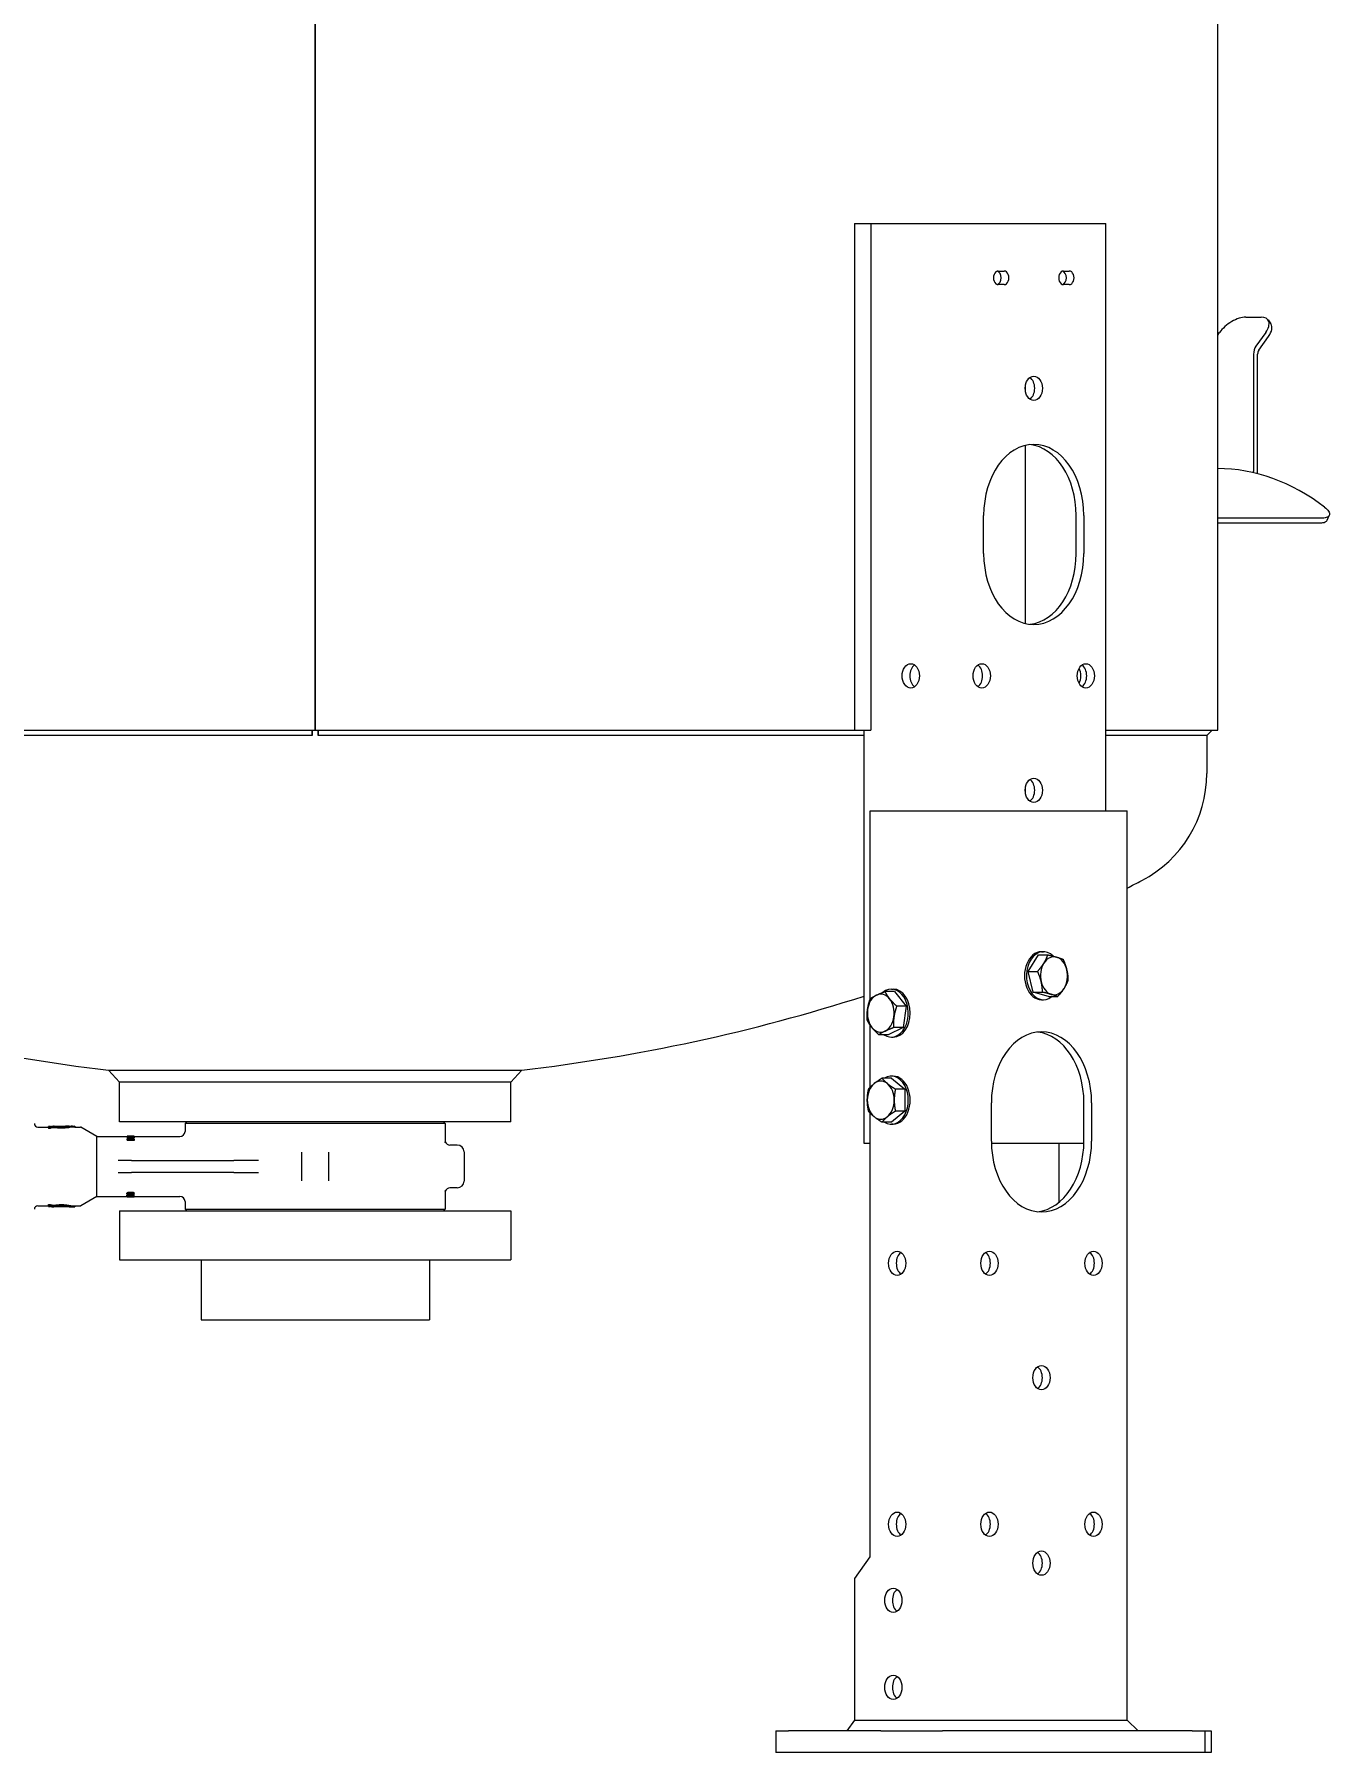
# Model space of a CAD drawing. Header units: inches. Extents: x 19 to 503, y 7 to 322.
# Drawn here: x 380.09 to 409.87, y 44.99 to 84.49 of the extents above; entities that cross this region are included whole.
import ezdxf

# ---------------------------------------------------------------- set-up
doc = ezdxf.new("R2010")
doc.units = ezdxf.units.IN
doc.header["$LTSCALE"] = 15
doc.header["$MEASUREMENT"] = 0
doc.layers.add('Dimension (ANSI)', color=7, linetype='Continuous', lineweight=25)
doc.layers.add('Visible (ANSI)', color=7, linetype='Continuous', lineweight=50)
doc.styles.add('MEMCOR Medium', font='arial.ttf')
doc.dimstyles.new('Default (ANSI)', dxfattribs={"dimscale": 15, "dimtxt": 0.15, "dimasz": 0.098425, "dimexe": 0.125, "dimexo": 0.0625, "dimgap": 0.031496, "dimtad": 0, "dimtih": 1, "dimtoh": 1, "dimdec": 4, "dimrnd": 1e-08, "dimzin": 3, "dimdsep": 46, "dimlunit": 5, "dimtxsty": 'MEMCOR Medium', "dimcen": 0.09, "dimdle": 0.393701, "dimclrd": 256, "dimclre": 256, "dimclrt": 256, "dimadec": 0, "dimazin": 1, "dimtfac": 0.8, "dimtofl": 0, "dimtmove": 0, "dimatfit": 3, "dimfxl": 1, "dimfrac": 1, "dimtolj": 1, "dimtzin": 4, "dimlwd": -1, "dimlwe": -1, "dimarcsym": 0})

# ---------------------------------------------------------------- blocks, each defined once
blk = doc.blocks.new('*D25')
at = {"layer": 'Defpoints', "color": 0, "transparency": 16777216}
for p in [(385.971, 149.759), (323.549, 58.491), (366.383, 58.491)]:
    blk.add_point(p, dxfattribs=at)
at = {"layer": 'Dimension (ANSI)', "transparency": 16777216}
for p, q in [((385.034, 149.759), (321.674, 149.759)), ((323.549, 148.283), (323.549, 114.595)), ((323.549, 59.968), (323.549, 95.474)), ((365.446, 58.491), (321.674, 58.491))]:
    blk.add_line(p, q, dxfattribs=at)
for points in [[(323.303, 148.283), (323.795, 148.283), (323.549, 149.759)], [(323.303, 59.968), (323.795, 59.968), (323.549, 58.491)]]:
    blk.add_solid(points, dxfattribs=at)
at = {"layer": 'Dimension (ANSI)', "transparency": 16777216, "char_height": 2.25, "attachment_point": 5, "style": 'MEMCOR Medium'}
for s, insert in [('\\A1; \\fArial|b0|i0;91{\\H0.8x;\\S1#4;} in', (323.549, 107.33)), ('\\A1;[2318.2 mm]{\\P\\fArial|b0|i0;SHIPPING\\P\\fArial|b0|i0;HEIGHT\\P\\fArial|b0|i0;REF.}', (323.549, 97.769))]:
    blk.add_mtext(s, dxfattribs=dict(at, insert=insert))

msp = doc.modelspace()

# ---------------------------------------------------------------- linework, layer by layer
at = {"layer": 'Visible (ANSI)', "linetype": 'Continuous', "lineweight": 18}
for p, q in [((386.54424, 133.49437), (386.54424, 68.49437)), ((386.54425, 68.49437), (386.54425, 133.49437)), ((386.54786, 68.49437), (386.54786, 133.49437)), ((386.54786, 133.49437), (386.54786, 68.49437)), ((407.29652, 68.49437), (407.29652, 120.74437)), ((398.94532, 80.14137), (399.32166, 80.14137)), ((398.94532, 80.14137), (398.94532, 68.49437)), ((399.32166, 80.14137), (400.63586, 80.14137)), ((399.32166, 80.14137), (399.32166, 68.49437)), ((400.63586, 80.14137), (401.61167, 80.14137)), ((401.61167, 80.14137), (404.52495, 80.14137)), ((404.52495, 80.14137), (404.72705, 80.14137)), ((404.72705, 66.63737), (404.72705, 80.14137)), ((402.2516, 79.04637), (402.38595, 79.04637)), ((403.75067, 79.04637), (403.88502, 79.04637)), ((402.38595, 78.73637), (402.2516, 78.73637)), ((403.88502, 78.73637), (403.75067, 78.73637)), ((407.94334, 77.988), (408.2969, 77.988)), ((408.45515, 77.92312), (408.52015, 77.8312)), ((407.29652, 77.57324), (407.33979, 77.63444)), ((408.40045, 77.63444), (408.17721, 77.31873)), ((408.24221, 77.22681), (408.46545, 77.54252)), ((408.12336, 77.13488), (408.12336, 74.4384)), ((408.21528, 74.4384), (408.21528, 77.13488)), ((402.88018, 76.26413), (402.88018, 76.43861)), ((402.88018, 70.94323), (402.88018, 75.03951)), ((401.91573, 72.55137), (401.91573, 73.43137)), ((404.04412, 72.55137), (404.04412, 73.43137)), ((404.22089, 73.43137), (404.22089, 72.55137)), ((409.70443, 73.36859), (407.29652, 73.36859)), ((407.29652, 73.25869), (409.65533, 73.25869)), ((409.81259, 73.32099), (409.8617, 73.4309)), ((386.54425, 69.61937), (386.54786, 69.61937)), ((386.54425, 69.49437), (386.54786, 69.49437)), ((386.4792, 68.36937), (373.92424, 68.36937)), ((374.14678, 68.49437), (386.54424, 68.49437)), ((386.4792, 68.36937), (386.47879, 68.49437)), ((386.4792, 68.49437), (386.4792, 68.36937)), ((386.54425, 68.49437), (386.54424, 68.49437)), ((386.54786, 68.49437), (398.94532, 68.49437)), ((386.54786, 68.49437), (386.54786, 68.49437)), ((386.61331, 68.49437), (386.61291, 68.36937)), ((386.61291, 68.36937), (386.61291, 68.49437)), ((399.16787, 68.36937), (386.61291, 68.36937)), ((398.94532, 68.49437), (399.32166, 68.49437)), ((399.16787, 58.99137), (399.16787, 68.49437)), ((404.72705, 68.49437), (407.29652, 68.49437)), ((407.04605, 68.36937), (404.72705, 68.36937)), ((407.04605, 68.36937), (407.17105, 68.49437)), ((407.04605, 68.36937), (407.04605, 67.49437)), ((402.88018, 67.02313), (402.88018, 67.19761)), ((399.30762, 66.63737), (400.50031, 66.63737)), ((399.30762, 62.31517), (399.30762, 66.63737)), ((400.50031, 66.63737), (401.47611, 66.63737)), ((401.47611, 66.63737), (405.01406, 66.63737)), ((405.01406, 66.63737), (405.21616, 66.63737)), ((405.21616, 45.73737), (405.21616, 66.63737)), ((402.93956, 62.94789), (403.17615, 63.32638)), ((403.17615, 63.32638), (403.39159, 63.32638)), ((403.24509, 63.39855), (403.28963, 63.39855)), ((403.05304, 62.46888), (402.93956, 62.94789)), ((402.93956, 62.94789), (403.15499, 62.94789)), ((399.8633, 62.48279), (399.64786, 62.48279)), ((399.79341, 62.53855), (399.83795, 62.53855)), ((399.8633, 62.48279), (400.13174, 62.14949)), ((403.40311, 62.36836), (403.05304, 62.46888)), ((403.05304, 62.46888), (403.26847, 62.46888)), ((400.13174, 62.14949), (399.9163, 62.14949)), ((400.13174, 62.14949), (400.06185, 61.65407)), ((403.24509, 62.29619), (403.28963, 62.29619)), ((403.40311, 62.36836), (403.61855, 62.36836)), ((399.30762, 60.28451), (399.30762, 61.71004)), ((400.06185, 61.65407), (399.72353, 61.49195)), ((400.06185, 61.65407), (399.84641, 61.65407)), ((399.72353, 61.49195), (399.50809, 61.49195)), ((399.79341, 61.43619), (399.83795, 61.43619)), ((381.79762, 60.67816), (386.54605, 60.67816)), ((382.04605, 60.40018), (381.79762, 60.67816)), ((386.54605, 60.67816), (391.29448, 60.67816)), ((391.04605, 60.40018), (391.29448, 60.67816)), ((399.79338, 60.49255), (399.57795, 60.49255)), ((399.79338, 60.49255), (400.10276, 60.24)), ((399.83795, 60.53855), (399.79341, 60.53855)), ((382.04605, 59.48637), (382.04605, 60.40018)), ((391.04605, 60.40018), (382.04605, 60.40018)), ((391.04605, 59.48637), (391.04605, 60.40018)), ((400.10276, 60.24), (399.88732, 60.24)), ((400.10276, 60.24), (400.10279, 59.73482)), ((399.30762, 49.48737), (399.30762, 59.6902)), ((400.10279, 59.73482), (399.79344, 59.48219)), ((400.10279, 59.73482), (399.88735, 59.73482)), ((402.0925, 59.04737), (402.0925, 59.92737)), ((404.22089, 59.04737), (404.22089, 59.92737)), ((404.39767, 59.92737), (404.39767, 59.04737)), ((380.1681, 59.36826), (380.41574, 59.36826)), ((380.46338, 59.38244), (380.41574, 59.38244)), ((380.41574, 59.35717), (380.41574, 59.38244)), ((380.41574, 59.35717), (380.46338, 59.35717)), ((380.41574, 59.35717), (380.41574, 59.33637)), ((380.46338, 59.33637), (380.41574, 59.33637)), ((380.46338, 59.38244), (380.46338, 59.37659)), ((380.46338, 59.36739), (380.46338, 59.35717)), ((380.46338, 59.35717), (380.46338, 59.33637)), ((380.48503, 59.38834), (380.53227, 59.38834)), ((380.48503, 59.38834), (380.48503, 59.37736)), ((380.56508, 59.3516), (380.56508, 59.37204)), ((380.89133, 59.38834), (380.93857, 59.38834)), ((380.91851, 59.38363), (380.91851, 59.36344)), ((380.93857, 59.38834), (380.93857, 59.38748)), ((380.96849, 59.38774), (380.96849, 59.38834)), ((380.96849, 59.38834), (381.01613, 59.38834)), ((381.01613, 59.38834), (381.01613, 59.38559)), ((381.01613, 59.38559), (381.01613, 59.36545)), ((381.01613, 59.36826), (381.14708, 59.36826)), ((381.5274, 59.15172), (381.15692, 59.36562)), ((391.04605, 59.48637), (382.04605, 59.48637)), ((383.5933, 59.48637), (383.55393, 59.447)), ((389.53818, 59.447), (383.55393, 59.447)), ((383.55393, 59.447), (383.55393, 59.26983)), ((389.49881, 59.48637), (389.53818, 59.447)), ((389.53818, 59.447), (389.53818, 59.03093)), ((399.79344, 59.48219), (399.57801, 59.48219)), ((399.83795, 59.43619), (399.79341, 59.43619)), ((381.5274, 57.77377), (381.5274, 59.15172)), ((381.5274, 59.15172), (382.22216, 59.15172)), ((382.22164, 59.16081), (382.22164, 59.15172)), ((382.38358, 59.15875), (382.22216, 59.15875)), ((382.22216, 59.15611), (382.22216, 59.15875)), ((382.22216, 59.15611), (382.34996, 59.15611)), ((382.22216, 59.15611), (382.22216, 59.14417)), ((382.22837, 59.14417), (382.22216, 59.14417)), ((382.22216, 59.1352), (382.22216, 59.1434)), ((382.22216, 59.1352), (382.38358, 59.1352)), ((382.22216, 59.1352), (382.22216, 59.12288)), ((382.25228, 59.12288), (382.22216, 59.12288)), ((382.22216, 59.07112), (382.22216, 59.09071)), ((382.22216, 59.07112), (382.38358, 59.07112)), ((382.22216, 59.07112), (382.22216, 59.05748)), ((382.38358, 59.05748), (382.22216, 59.05748)), ((382.24073, 59.09123), (382.24073, 59.0829)), ((382.365, 59.0829), (382.24073, 59.0829)), ((382.24413, 59.16296), (382.25892, 59.16296)), ((382.24413, 59.16296), (382.24413, 59.15875)), ((382.38358, 59.14075), (382.2444, 59.14075)), ((382.25892, 59.16296), (382.25892, 59.15875)), ((382.25892, 59.16116), (382.36709, 59.16116)), ((382.38358, 59.12288), (382.35255, 59.12288)), ((382.35427, 59.11133), (382.35427, 59.09855)), ((382.365, 59.0829), (382.365, 59.09123)), ((382.36709, 59.16296), (382.38358, 59.16296)), ((382.36709, 59.16296), (382.36709, 59.15875)), ((382.38358, 59.16296), (382.38358, 59.15875)), ((382.38358, 59.15875), (382.38358, 59.1555)), ((382.38358, 59.1555), (382.38358, 59.14355)), ((382.38358, 59.15172), (383.43582, 59.15172)), ((382.38358, 59.14075), (382.38358, 59.1352)), ((382.38358, 59.1352), (382.38358, 59.12288)), ((382.38358, 59.09091), (382.38358, 59.07112)), ((382.38358, 59.07112), (382.38358, 59.05748)), ((389.81357, 58.95487), (389.64298, 58.95487)), ((399.30762, 58.99137), (399.16787, 58.99137)), ((404.22021, 58.99137), (402.09318, 58.99137)), ((403.6446, 58.99137), (403.6446, 57.63575)), ((382.3213, 58.60054), (382.01473, 58.60054)), ((382.3213, 58.60054), (383.46986, 58.60054)), ((383.46986, 58.60054), (384.6725, 58.60054)), ((384.88896, 58.60054), (384.6725, 58.60054)), ((385.24362, 58.60054), (384.88896, 58.60054)), ((386.23109, 58.79475), (386.23109, 58.13074)), ((386.86101, 58.13074), (386.86101, 58.79475)), ((389.97105, 58.79739), (389.97105, 58.1281)), ((382.01473, 58.32495), (382.3213, 58.32495)), ((383.46986, 58.32495), (382.3213, 58.32495)), ((384.6725, 58.32495), (383.46986, 58.32495)), ((384.6725, 58.32495), (384.88896, 58.32495)), ((384.88896, 58.32495), (385.24362, 58.32495)), ((381.5274, 57.77377), (381.15692, 57.55987)), ((381.5274, 57.77377), (382.22164, 57.77377)), ((382.21889, 57.83272), (382.21889, 57.84589)), ((382.21889, 57.78702), (382.21889, 57.79928)), ((382.22164, 57.77826), (382.23414, 57.77826)), ((382.22164, 57.76637), (382.22164, 57.77826)), ((382.36709, 57.76637), (382.22164, 57.76637)), ((382.22164, 57.76469), (382.22164, 57.76637)), ((382.24413, 57.76254), (382.25892, 57.76254)), ((382.25892, 57.76434), (382.25892, 57.76254)), ((382.25892, 57.76434), (382.36709, 57.76434)), ((382.36709, 57.7702), (382.36709, 57.77757)), ((382.38358, 57.7702), (382.36709, 57.7702)), ((382.36709, 57.76637), (382.36709, 57.7702)), ((382.36709, 57.76254), (382.36709, 57.76434)), ((382.36709, 57.76254), (382.38358, 57.76254)), ((382.38358, 57.7702), (382.38358, 57.78202)), ((382.38358, 57.77377), (383.43582, 57.77377)), ((382.38358, 57.7702), (382.38358, 57.76254)), ((382.38698, 57.83272), (382.38698, 57.84589)), ((382.38698, 57.78702), (382.38698, 57.79928)), ((389.53818, 57.89456), (389.53818, 57.4785)), ((389.81357, 57.97062), (389.64298, 57.97062)), ((380.1681, 57.55724), (380.41574, 57.55724)), ((380.41574, 57.58912), (380.46338, 57.58912)), ((380.41574, 57.56833), (380.41574, 57.58912)), ((380.46338, 57.56833), (380.41574, 57.56833)), ((380.41574, 57.54306), (380.41574, 57.56833)), ((380.41574, 57.54306), (380.46338, 57.54306)), ((380.46338, 57.56833), (380.46338, 57.58912)), ((380.46338, 57.56833), (380.46338, 57.55811)), ((380.46338, 57.5489), (380.46338, 57.54306)), ((380.48503, 57.53716), (380.48503, 57.54813)), ((380.48503, 57.53716), (380.53227, 57.53716)), ((380.56508, 57.55345), (380.56508, 57.5739)), ((380.89133, 57.53716), (380.93857, 57.53716)), ((380.91851, 57.56205), (380.91851, 57.54187)), ((380.93857, 57.53716), (380.93857, 57.53802)), ((380.96849, 57.53716), (380.96849, 57.53775)), ((380.96849, 57.53716), (381.01613, 57.53716)), ((381.01613, 57.5399), (381.01613, 57.56004)), ((381.01613, 57.55724), (381.14708, 57.55724)), ((381.01613, 57.5399), (381.01613, 57.53716)), ((382.04605, 57.43913), (391.04605, 57.43913)), ((382.04605, 57.43913), (382.04605, 56.31413)), ((383.55393, 57.65566), (383.55393, 57.4785)), ((383.55393, 57.4785), (389.53818, 57.4785)), ((383.5933, 57.43913), (383.55393, 57.4785)), ((389.49881, 57.43913), (389.53818, 57.4785)), ((391.04605, 57.43913), (391.04605, 56.31413)), ((382.04605, 56.31413), (391.04605, 56.31413)), ((383.92105, 56.31413), (383.92105, 54.93913)), ((389.17105, 56.31413), (389.17105, 54.93913)), ((383.92105, 54.93913), (389.17105, 54.93913)), ((398.95407, 48.98737), (399.30762, 49.48737)), ((398.95407, 45.73737), (398.95407, 48.98737)), ((397.13857, 45.48737), (397.43146, 45.48737)), ((397.13857, 45.48737), (397.13857, 44.98737)), ((399.55278, 45.48737), (397.43146, 45.48737)), ((398.77729, 45.48737), (398.95407, 45.73737)), ((398.95407, 45.73737), (400.50031, 45.73737)), ((399.55278, 45.48737), (400.967, 45.48737)), ((400.50031, 45.73737), (401.47611, 45.73737)), ((406.7087, 45.48737), (400.967, 45.48737)), ((401.47611, 45.73737), (405.01406, 45.73737)), ((405.01406, 45.73737), (405.21616, 45.73737)), ((405.21616, 45.73737), (405.46616, 45.48737)), ((406.7087, 45.48737), (407.0016, 45.48737)), ((407.0016, 45.48737), (407.14543, 45.48737)), ((407.0016, 45.48737), (407.0016, 44.98737)), ((407.14543, 45.48737), (407.14543, 44.98737)), ((397.43146, 44.98737), (397.13857, 44.98737)), ((399.55278, 44.98737), (397.43146, 44.98737)), ((400.967, 44.98737), (399.55278, 44.98737)), ((406.7087, 44.98737), (400.967, 44.98737)), ((407.0016, 44.98737), (406.7087, 44.98737)), ((407.14543, 44.98737), (407.0016, 44.98737))]:
    msp.add_line(p, q, dxfattribs=at)
for centre, radius, start, end in [((404.27605, 67.49437), 2.77, 297.387139, 0), ((386.54605, 101.71781), 41.31344, 296.866524, 297.387139), ((386.54605, 101.71781), 41.31344, 252.210941, 263.400028), ((386.54605, 101.71781), 41.31344, 276.599972, 287.789059), ((380.1681, 59.447), 0.07874, 180, 270), ((381.14708, 59.34857), 0.01969, 60, 90), ((383.43582, 59.26983), 0.11811, 270, 0), ((389.64298, 59.06511), 0.11024, 198.062103, 270), ((389.81357, 58.79739), 0.15748, 0, 90), ((389.81357, 58.1281), 0.15748, 270, 0), ((383.43582, 57.65566), 0.11811, 0, 90), ((389.64298, 57.86039), 0.11024, 90, 161.937897), ((380.1681, 57.4785), 0.07874, 90, 180), ((381.14708, 57.57692), 0.01969, 270, 300)]:
    msp.add_arc(centre, radius, start, end, dxfattribs=at)
for centre, major_axis, ratio, start_param, end_param in [((402.2516, 78.89137), (0, -0.155), 0.70710678, 3.14159265, 6.28318531), ((402.20918, 78.89137), (0, -0.155), 0.70710678, 0.19477764, 2.94681501), ((402.38595, 78.89137), (0, 0.155), 0.70710678, 3.14159265, 6.28318531), ((403.75067, 78.89137), (0, -0.155), 0.70710678, 3.14159265, 6.28318531), ((403.70824, 78.89137), (0, -0.155), 0.70710678, 0.19477764, 2.94681501), ((403.88502, 78.89137), (0, 0.155), 0.70710678, 3.14159265, 6.28318531), ((407.69334, 77.63444), (0.40825, 0.28868), 0.5, 0.61547971, 2.18627604), ((408.0469, 77.63444), (0.40825, 0.28868), 0.5, 5.32786869, 6.89866502), ((408.1119, 77.54252), (0.40825, 0.28868), 0.5, 5.32786869, 6.28318531), ((408.30721, 77.13488), (0, 0.26), 0.70710678, 0.78539816, 1.57079633), ((408.30721, 77.13488), (0, -0.13), 0.70710678, 3.92699082, 4.71238898), ((402.89153, 76.35137), (0, 0.28), 0.70710678, 3.60436277, 5.82041519), ((403.06831, 73.43137), (0, 1.63), 0.70710678, 4.71238898, 7.85398163), ((402.89153, 73.43137), (0, 1.63), 0.70710678, 4.71238898, 6.20642283), ((407.27418, 67.1382), (0, 7.37), 0.70710678, 5.78754415, 6.2788997), ((408.03144, 74.4384), (0, 0.13), 0.70710678, 4.4937963, 4.71238898), ((408.03144, 74.4384), (0, -0.26), 0.70710678, 1.37546829, 1.57079633), ((403.06831, 72.55137), (0, -1.63), 0.70710678, 4.71238898, 7.85398163), ((402.89153, 72.55137), (0, -1.63), 0.70710678, 0.07676248, 1.57079633), ((400.41666, 69.74137), (0, -0.28), 0.70710678, 3.60436277, 5.82041519), ((401.69511, 69.74137), (0, 0.28), 0.70710678, 3.60436277, 5.82041519), ((404.08796, 69.74137), (0, 0.28), 0.70710678, 3.60436277, 5.82041519), ((403.95219, 69.74137), (0, -0.28), 0.70710678, 0.90964484, 2.23194781), ((402.89153, 67.11037), (0, 0.28), 0.70710678, 3.60436277, 5.82041519), ((403.24509, 62.84737), (0, -0.55118), 0.70710678, 3.14159265, 6.28318531), ((403.28963, 62.84737), (0, -0.55118), 0.70710678, 2.52633986, 6.80067145), ((403.5327, 62.84737), (0, 0.4375), 0.70710678, 6.08286561, 7.13006316), ((403.5327, 62.84737), (0, 0.4375), 0.70710678, 5.03566805, 6.08286561), ((403.5327, 62.84737), (0, -0.4375), 0.70710678, 3.9884705, 5.03566805), ((403.5327, 62.84737), (0, 0.4375), 0.70710678, 3.9884705, 5.03566805), ((399.55034, 61.98737), (0, 0.4375), 0.70710678, 5.56267925, 6.6098768), ((399.79341, 61.98737), (0, -0.55118), 0.70710678, 5.82948756, 9.9512472), ((399.83795, 61.98737), (0, -0.55118), 0.70710678, 0, 3.14159265), ((403.5327, 62.84737), (0, -0.4375), 0.70710678, 5.03566805, 6.08286561), ((403.5327, 62.84737), (0, -0.4375), 0.70710678, 6.08286561, 7.13006316), ((399.55034, 61.98737), (0, -0.4375), 0.70710678, 4.5154817, 5.56267925), ((399.55034, 61.98737), (0, 0.4375), 0.70710678, 0.3266915, 1.37388905), ((399.55034, 61.98737), (0, 0.4375), 0.70710678, 4.5154817, 5.56267925), ((399.55034, 61.98737), (0, -0.4375), 0.70710678, 5.56267925, 6.6098768), ((399.55034, 61.98737), (0, -0.4375), 0.70710678, 0.3266915, 1.37388905), ((403.24509, 59.92737), (0, 1.63), 0.70710678, 4.71238898, 7.85398163), ((403.06831, 59.92737), (0, 1.63), 0.70710678, 4.71238898, 6.20642283), ((399.55034, 59.98737), (0, 0.4375), 0.70710678, 5.75966978, 6.80686733), ((399.79341, 59.98737), (0, 0.55118), 0.70710678, 2.73014684, 6.69463112), ((399.83795, 59.98737), (0, 0.55118), 0.70710678, 3.14159265, 6.28318531), ((399.55034, 59.98737), (0, -0.4375), 0.70710678, 3.66527468, 4.71247223), ((399.55034, 59.98737), (0, 0.4375), 0.70710678, 4.71247223, 5.75966978), ((399.55034, 59.98737), (0, -0.4375), 0.70710678, 4.71247223, 5.75966978), ((399.55034, 59.98737), (0, 0.4375), 0.70710678, 3.66527468, 4.71247223), ((381.11565, 58.46275), (4.10717, 0), 0.22535973, 1.714428, 1.7302851), ((381.33234, 58.46275), (4.10717, 0), 0.22535973, 1.75870998, 1.78397911), ((381.33234, 58.46275), (-4.01807, 0), 0.22535973, 4.90452087, 4.93037431), ((381.11565, 58.46275), (4.10717, 0), 0.22535973, 1.62733996, 1.70180793), ((381.33234, 58.46275), (4.10717, 0), 0.22535973, 1.68712335, 1.74315077), ((381.33234, 58.46275), (4.10717, 0), 0.22535973, 1.6478611, 1.67172513), ((381.33234, 58.46275), (-4.01807, 0), 0.22535973, 4.79116609, 4.81556366), ((381.11565, 58.46275), (4.10717, 0), 0.22535973, 1.60663299, 1.61482287), ((399.55034, 59.98737), (0, -0.4375), 0.70710678, 5.75966978, 6.80686733), ((382.55002, 58.46275), (1.3776, 0), 0.5087001, 1.71653689, 1.81109698), ((382.5898, 58.46275), (1.36564, 0), 0.51315789, 1.72238786, 1.82650113), ((382.5898, 58.46275), (-1.34262, 0), 0.51315789, 4.86659984, 4.89111636), ((403.24509, 59.04737), (0, -1.63), 0.70710678, 4.71238898, 7.85398163), ((403.06831, 59.04737), (0, -1.63), 0.70710678, 0.07676248, 1.57079633), ((381.33234, 58.46275), (-4.01807, 0), 0.22535973, 1.352811, 1.37866444), ((381.33234, 58.46275), (-4.10717, 0), 0.22535973, 1.35761354, 1.38288267), ((381.11565, 58.46275), (-4.10717, 0), 0.22535973, 1.41130756, 1.42716465), ((381.11565, 58.46275), (-4.10717, 0), 0.22535973, 1.43978472, 1.51425269), ((381.33234, 58.46275), (-4.10717, 0), 0.22535973, 1.39844189, 1.4544693), ((381.33234, 58.46275), (-4.01807, 0), 0.22535973, 1.46762165, 1.49201922), ((381.33234, 58.46275), (-4.10717, 0), 0.22535973, 1.46986752, 1.49373155), ((381.11565, 58.46275), (-4.10717, 0), 0.22535973, 1.52676978, 1.53495966), ((400.10433, 56.23737), (0, -0.28), 0.70710678, 3.60436277, 5.82041519), ((401.87209, 56.23737), (0, 0.28), 0.70710678, 3.60436277, 5.82041519), ((404.26453, 56.23737), (0, 0.28), 0.70710678, 3.60436277, 5.82041519), ((403.06831, 53.60637), (0, 0.28), 0.70710678, 3.60436277, 5.82041519), ((400.10433, 50.23737), (0, -0.28), 0.70710678, 3.60436277, 5.82041519), ((401.87209, 50.23737), (0, 0.28), 0.70710678, 3.60436277, 5.82041519), ((404.26453, 50.23737), (0, 0.28), 0.70710678, 3.60436277, 5.82041519), ((403.06831, 49.34337), (0, 0.28), 0.70710678, 3.60436277, 5.82041519), ((400.01473, 48.48737), (0, -0.28), 0.70710678, 3.60436277, 5.82041519), ((400.01473, 46.48737), (0, -0.28), 0.70710678, 3.60436277, 5.82041519)]:
    msp.add_ellipse(centre, major_axis=major_axis, ratio=ratio, start_param=start_param, end_param=end_param, dxfattribs=at)
for centre, major_axis in [((403.06831, 76.35137), (0, -0.28)), ((400.23988, 69.74137), (0, 0.28)), ((401.87189, 69.74137), (0, -0.28)), ((404.26474, 69.74137), (0, -0.28)), ((403.06831, 67.11037), (0, -0.28)), ((399.92755, 56.23737), (0, 0.28)), ((402.04887, 56.23737), (0, -0.28)), ((404.4413, 56.23737), (0, -0.28)), ((403.24509, 53.60637), (0, -0.28)), ((399.92755, 50.23737), (0, 0.28)), ((402.04887, 50.23737), (0, -0.28)), ((404.4413, 50.23737), (0, -0.28)), ((403.24509, 49.34337), (0, -0.28)), ((399.83795, 48.48737), (0, -0.28)), ((399.83795, 46.48737), (0, -0.28))]:
    msp.add_ellipse(centre, major_axis=major_axis, ratio=0.70710678, dxfattribs=at)
for points, knots in [([(409.75269, 73.62132), (409.79178, 73.59143), (409.82433, 73.55877), (409.86386, 73.49732), (409.87087, 73.46857), (409.86182, 73.42262), (409.8452, 73.40235), (409.78869, 73.37532), (409.74883, 73.36859), (409.70443, 73.36859)], [5.7511729, 5.7511729, 5.7511729, 5.7511729, 6.23002731, 6.23002731, 6.70888172, 6.70888172, 7.18728854, 7.18728854, 7.66569537, 7.66569537, 7.66569537, 7.66569537]), ([(409.65533, 73.25869), (409.69973, 73.25869), (409.73959, 73.26542), (409.78991, 73.28949), (409.80488, 73.30416), (409.81253, 73.32101)], [7.666112893, 7.666112893, 7.666112893, 7.666112893, 8.144520248, 8.144520248, 8.518161389, 8.518161389, 8.518161389, 8.518161389]), ([(380.48503, 59.38834), (380.48503, 59.38834), (380.49077, 59.38688), (380.50908, 59.38272), (380.51772, 59.38082), (380.52776, 59.37881)], [0.871720721, 0.871720721, 0.871720721, 0.871720721, 1.089636881, 1.089636881, 1.216054831, 1.216054831, 1.216054831, 1.216054831]), ([(380.5791, 59.38041), (380.5656, 59.38236), (380.55402, 59.38433), (380.5368, 59.38743), (380.53227, 59.38834), (380.53227, 59.38834)], [1.743509289, 1.743509289, 1.743509289, 1.743509289, 1.894638427, 1.894638427, 2.066873638, 2.066873638, 2.066873638, 2.066873638]), ([(380.56508, 59.37204), (380.58251, 59.36923), (380.60294, 59.36644), (380.65278, 59.36164), (380.6832, 59.36013), (380.7404, 59.36013), (380.77083, 59.36164), (380.82666, 59.36702), (380.85208, 59.37081), (380.8907, 59.3776), (380.90703, 59.38105), (380.91851, 59.38363)], [1.35436976, 1.35436976, 1.35436976, 1.35436976, 1.52549724, 1.52549724, 1.74344144, 1.74344144, 1.96138564, 1.96138564, 2.17932984, 2.17932984, 2.38069968, 2.38069968, 2.38069968, 2.38069968]), ([(380.91851, 59.36344), (380.90703, 59.36081), (380.8907, 59.35728), (380.85209, 59.35034), (380.82667, 59.34646), (380.77084, 59.34095), (380.74041, 59.3394), (380.68319, 59.3394), (380.65277, 59.34095), (380.60293, 59.34587), (380.5825, 59.34872), (380.56508, 59.3516)], [1.10638799, 1.10638799, 1.10638799, 1.10638799, 1.3078165, 1.3078165, 1.52580638, 1.52580638, 1.74379626, 1.74379626, 1.96178614, 1.96178614, 2.13294327, 2.13294327, 2.13294327, 2.13294327]), ([(380.85564, 59.38208), (380.85039, 59.38126), (380.84471, 59.38042), (380.82284, 59.37739), (380.80269, 59.37503), (380.75848, 59.37169), (380.73441, 59.37076), (380.6892, 59.37076), (380.66513, 59.37169), (380.63788, 59.37375), (380.63285, 59.37417), (380.62795, 59.37462)], [0.968908686, 0.968908686, 0.968908686, 0.968908686, 1.033428301, 1.033428301, 1.20567203, 1.20567203, 1.377915758, 1.377915758, 1.550159487, 1.550159487, 1.590171053, 1.590171053, 1.590171053, 1.590171053]), ([(382.22164, 59.16081), (382.22373, 59.16083), (382.22585, 59.16085), (382.22966, 59.16094), (382.23139, 59.16099), (382.23483, 59.16115), (382.23646, 59.16125), (382.23862, 59.16144), (382.2401, 59.1616), (382.24321, 59.1622), (382.24391, 59.16256), (382.24412, 59.16287), (382.24413, 59.16292), (382.24413, 59.16296)], [-0.243637697, -0.243637697, -0.243637697, -0.243637697, -0.18804168, -0.18804168, -0.139814303, -0.139814303, -0.085271959, -0.085271959, -0.052972768, -0.052972768, -0.008226546, -0.008226546, 0, 0, 0, 0]), ([(382.23498, 59.11618), (382.23096, 59.11381), (382.22816, 59.11104), (382.22486, 59.1062), (382.22246, 59.10224), (382.22217, 59.09203), (382.22216, 59.09137), (382.22216, 59.09071)], [-0.424072976, -0.424072976, -0.424072976, -0.424072976, -0.17749503, -0.17749503, -0.011337247, -0.011337247, 0, 0, 0, 0]), ([(382.303, 59.12793), (382.29451, 59.12793), (382.28597, 59.12765), (382.27237, 59.1265), (382.26491, 59.12568), (382.24896, 59.12227), (382.24233, 59.12006), (382.23628, 59.11691), (382.23562, 59.11655), (382.23498, 59.11618)], [-0.264093232, -0.264093232, -0.264093232, -0.264093232, -0.15390777, -0.15390777, -0.081487415, -0.081487415, -0.009253089, -0.009253089, 0, 0, 0, 0]), ([(382.24073, 59.09123), (382.24073, 59.09771), (382.24216, 59.101), (382.24453, 59.10549), (382.24697, 59.10812), (382.25041, 59.11052)], [-0.0858935742, -0.0858935742, -0.0858935742, -0.0858935742, -0.054745413, -0.054745413, 0, 0, 0, 0]), ([(382.25041, 59.09773), (382.2476, 59.09572), (382.24545, 59.09356), (382.2429, 59.08965), (382.24161, 59.0872), (382.24104, 59.08291)], [0, 0, 0, 0, 0.0448067037, 0.0448067037, 0.0753049451, 0.0753049451, 0.0753049451, 0.0753049451]), ([(382.25041, 59.11052), (382.25317, 59.11238), (382.25661, 59.11399), (382.26504, 59.11668), (382.26981, 59.11768), (382.28372, 59.11966), (382.29332, 59.12009), (382.30274, 59.12009)], [-0.156774036, -0.156774036, -0.156774036, -0.156774036, -0.114215048, -0.114215048, -0.071759591, -0.071759591, 0, 0, 0, 0]), ([(382.30274, 59.10748), (382.29324, 59.10748), (382.28356, 59.10703), (382.26934, 59.10495), (382.26438, 59.10385), (382.25618, 59.10106), (382.253, 59.0995), (382.25041, 59.09773)], [0, 0, 0, 0, 0.072372782, 0.072372782, 0.116979411, 0.116979411, 0.15687009, 0.15687009, 0.15687009, 0.15687009]), ([(382.30274, 59.12009), (382.30981, 59.12009), (382.3171, 59.11987), (382.32881, 59.11883), (382.33508, 59.11807), (382.34655, 59.11513), (382.35084, 59.11341), (382.35427, 59.11133)], [-0.189135303, -0.189135303, -0.189135303, -0.189135303, -0.107207927, -0.107207927, -0.049391227, -0.049391227, 0, 0, 0, 0]), ([(382.35427, 59.09855), (382.35127, 59.10041), (382.3476, 59.10199), (382.33671, 59.10516), (382.3301, 59.10603), (382.3181, 59.10723), (382.31029, 59.10748), (382.30274, 59.10748)], [0, 0, 0, 0, 0.043260185, 0.043260185, 0.105826832, 0.105826832, 0.202634421, 0.202634421, 0.202634421, 0.202634421]), ([(382.37063, 59.11607), (382.36697, 59.11822), (382.36251, 59.12005), (382.35069, 59.12356), (382.34398, 59.12477), (382.32903, 59.12703), (382.31829, 59.12775), (382.30578, 59.12792), (382.30439, 59.12793), (382.303, 59.12793)], [-0.168854897, -0.168854897, -0.168854897, -0.168854897, -0.136187178, -0.136187178, -0.095421884, -0.095421884, -0.010582904, -0.010582904, 0, 0, 0, 0]), ([(382.35427, 59.11133), (382.36006, 59.10796), (382.36194, 59.10461), (382.36444, 59.09935), (382.365, 59.09526), (382.365, 59.09123)], [-0.100491297, -0.100491297, -0.100491297, -0.100491297, -0.069388792, -0.069388792, 0, 0, 0, 0]), ([(382.3647, 59.0829), (382.36458, 59.08386), (382.3644, 59.08482), (382.36325, 59.08967), (382.36176, 59.09183), (382.35953, 59.09481), (382.35727, 59.09677), (382.35427, 59.09855)], [0.027720104, 0.027720104, 0.027720104, 0.027720104, 0.044505736, 0.044505736, 0.114852539, 0.114852539, 0.291185784, 0.291185784, 0.291185784, 0.291185784]), ([(382.38358, 59.09091), (382.38358, 59.09669), (382.38289, 59.10121), (382.38047, 59.10713), (382.37845, 59.11089), (382.37157, 59.11548), (382.3711, 59.11578), (382.37063, 59.11607)], [-0.266149275, -0.266149275, -0.266149275, -0.266149275, -0.109285448, -0.109285448, -0.007204652, -0.007204652, 0, 0, 0, 0]), ([(389.52943, 59.01647), (389.52946, 59.01653), (389.5295, 59.01659), (389.53384, 59.02381), (389.5366, 59.02832), (389.53801, 59.03065), (389.53818, 59.03093), (389.53818, 59.03093)], [-0.003653915, -0.003653915, -0.003653915, -0.003653915, 0, 0, 0.435275465, 0.435275465, 0.574608798, 0.574608798, 0.574608798, 0.574608798]), ([(382.21889, 57.84589), (382.21889, 57.84944), (382.22002, 57.85313), (382.22525, 57.85933), (382.22847, 57.86179), (382.23579, 57.86549), (382.24085, 57.86763), (382.25712, 57.87143), (382.26595, 57.87259), (382.28387, 57.87405), (382.29351, 57.87433), (382.30287, 57.87433)], [0, 0, 0, 0, 0.060739198, 0.060739198, 0.107105828, 0.107105828, 0.140579606, 0.140579606, 0.172845783, 0.172845783, 0.207243166, 0.207243166, 0.207243166, 0.207243166]), ([(382.30287, 57.86055), (382.28508, 57.86055), (382.26687, 57.85954), (382.24674, 57.85543), (382.24068, 57.85388), (382.23063, 57.84956), (382.227, 57.84727), (382.22113, 57.84158), (382.21955, 57.83827), (382.21894, 57.83425), (382.21889, 57.83348), (382.21889, 57.83272)], [-0.32937722, -0.32937722, -0.32937722, -0.32937722, -0.17104907, -0.17104907, -0.115548814, -0.115548814, -0.069101164, -0.069101164, -0.013221831, -0.013221831, 0, 0, 0, 0]), ([(382.21889, 57.83272), (382.21889, 57.83064), (382.21928, 57.8286), (382.22112, 57.8249), (382.22245, 57.82324), (382.22691, 57.81963), (382.23036, 57.8179), (382.23917, 57.81496), (382.24515, 57.81359), (382.26584, 57.81092), (382.2804, 57.81029), (382.2977, 57.81009), (382.30035, 57.81008), (382.303, 57.81008)], [-0.401198967, -0.401198967, -0.401198967, -0.401198967, -0.339239024, -0.339239024, -0.283716192, -0.283716192, -0.209019785, -0.209019785, -0.131845749, -0.131845749, -0.020176299, -0.020176299, 0, 0, 0, 0]), ([(382.21889, 57.79928), (382.21889, 57.80115), (382.21988, 57.80313), (382.22449, 57.80659), (382.22744, 57.80802), (382.23441, 57.81028), (382.23907, 57.81151), (382.24738, 57.81281), (382.24838, 57.81295), (382.2494, 57.81309)], [0, 0, 0, 0, 0.052865127, 0.052865127, 0.095304938, 0.095304938, 0.128967502, 0.128967502, 0.133503456, 0.133503456, 0.133503456, 0.133503456]), ([(382.30287, 57.80335), (382.2843, 57.80335), (382.26524, 57.80268), (382.24184, 57.79958), (382.23687, 57.79841), (382.22979, 57.79648), (382.22645, 57.79516), (382.22107, 57.79198), (382.21958, 57.79017), (382.21895, 57.78795), (382.21889, 57.78748), (382.21889, 57.78702)], [-0.188969819, -0.188969819, -0.188969819, -0.188969819, -0.133911297, -0.133911297, -0.104526704, -0.104526704, -0.062503335, -0.062503335, -0.013191232, -0.013191232, 0, 0, 0, 0]), ([(382.21889, 57.78702), (382.21889, 57.7859), (382.21925, 57.7848), (382.22093, 57.78283), (382.22215, 57.78196), (382.22631, 57.78002), (382.2296, 57.7791), (382.23854, 57.77744), (382.24458, 57.77675), (382.26464, 57.77535), (382.27966, 57.77502), (382.29742, 57.77491), (382.30021, 57.77491), (382.303, 57.77491)], [-0.352389821, -0.352389821, -0.352389821, -0.352389821, -0.306030752, -0.306030752, -0.263970579, -0.263970579, -0.204698491, -0.204698491, -0.135386695, -0.135386695, -0.021232323, -0.021232323, 0, 0, 0, 0]), ([(382.22164, 57.76469), (382.22373, 57.76467), (382.22585, 57.76464), (382.22966, 57.76456), (382.23139, 57.7645), (382.23483, 57.76435), (382.23646, 57.76425), (382.23862, 57.76405), (382.2401, 57.7639), (382.24321, 57.7633), (382.24391, 57.76294), (382.24412, 57.76263), (382.24413, 57.76258), (382.24413, 57.76254)], [-0.243637697, -0.243637697, -0.243637697, -0.243637697, -0.18804168, -0.18804168, -0.139814303, -0.139814303, -0.085271959, -0.085271959, -0.052972768, -0.052972768, -0.008226546, -0.008226546, 0, 0, 0, 0]), ([(382.23681, 57.83272), (382.23681, 57.8345), (382.23733, 57.83634), (382.23947, 57.83889), (382.24085, 57.84025), (382.24653, 57.84302), (382.2499, 57.84404), (382.25355, 57.84482)], [-0.130088001, -0.130088001, -0.130088001, -0.130088001, -0.06286947, -0.06286947, -0.030503797, -0.030503797, 0, 0, 0, 0]), ([(382.25381, 57.82156), (382.25011, 57.82221), (382.24664, 57.82309), (382.24104, 57.82547), (382.23962, 57.82666), (382.23734, 57.82914), (382.23681, 57.83093), (382.23681, 57.83272)], [-0.0649643533, -0.0649643533, -0.0649643533, -0.0649643533, -0.0479606216, -0.0479606216, -0.0311867312, -0.0311867312, 0, 0, 0, 0]), ([(382.23681, 57.78702), (382.23681, 57.78805), (382.23735, 57.78912), (382.23954, 57.79058), (382.24089, 57.79133), (382.2465, 57.79293), (382.24992, 57.79353), (382.25355, 57.79398)], [-0.125547527, -0.125547527, -0.125547527, -0.125547527, -0.059954436, -0.059954436, -0.029957518, -0.029957518, 0, 0, 0, 0]), ([(382.25381, 57.78087), (382.25178, 57.78106), (382.2498, 57.78129), (382.24628, 57.78182), (382.24471, 57.78212), (382.24081, 57.78308), (382.23947, 57.78371), (382.23731, 57.78508), (382.23681, 57.78604), (382.23681, 57.78702)], [-0.0640399717, -0.0640399717, -0.0640399717, -0.0640399717, -0.0539442507, -0.0539442507, -0.0447893953, -0.0447893953, -0.0282701158, -0.0282701158, 0, 0, 0, 0]), ([(382.24012, 57.83939), (382.24095, 57.83874), (382.24209, 57.83804), (382.24653, 57.83608), (382.25004, 57.83517), (382.25381, 57.83449)], [0.0379668319, 0.0379668319, 0.0379668319, 0.0379668319, 0.0480075259, 0.0480075259, 0.0658858007, 0.0658858007, 0.0658858007, 0.0658858007]), ([(382.25355, 57.84482), (382.257, 57.84555), (382.2607, 57.84609), (382.26822, 57.84692), (382.27342, 57.84734), (382.28481, 57.84777), (382.28822, 57.84785), (382.29343, 57.84794), (382.29527, 57.84796), (382.29805, 57.84799), (382.299, 57.84799), (382.30044, 57.848), (382.30093, 57.848), (382.3019, 57.848), (382.30238, 57.848), (382.30287, 57.848)], [-0.174413692, -0.174413692, -0.174413692, -0.174413692, -0.115670729, -0.115670729, -0.054377333, -0.054377333, -0.028614968, -0.028614968, -0.01465395, -0.01465395, -0.007398215, -0.007398215, -0.003686578, -0.003686578, 0, 0, 0, 0]), ([(382.25355, 57.79398), (382.26125, 57.79494), (382.26978, 57.79529), (382.28335, 57.79575), (382.29351, 57.79586), (382.30287, 57.79586)], [-0.103779114, -0.103779114, -0.103779114, -0.103779114, -0.071310075, -0.071310075, 0, 0, 0, 0]), ([(382.25381, 57.83449), (382.25949, 57.83347), (382.26605, 57.83293), (382.27643, 57.8324), (382.28656, 57.83199), (382.303, 57.83199)], [0, 0, 0, 0, 0.0471598641, 0.0471598641, 0.079988536, 0.079988536, 0.079988536, 0.079988536]), ([(382.303, 57.81911), (382.28799, 57.81911), (382.27806, 57.81944), (382.26625, 57.82001), (382.25957, 57.82055), (382.25381, 57.82156)], [-0.0909123665, -0.0909123665, -0.0909123665, -0.0909123665, -0.0478393759, -0.0478393759, 0, 0, 0, 0]), ([(382.25381, 57.79301), (382.25994, 57.79242), (382.26709, 57.79213), (382.27733, 57.79189), (382.28692, 57.79168), (382.303, 57.79168)], [0, 0, 0, 0, 0.0503829338, 0.0503829338, 0.0786654707, 0.0786654707, 0.0786654707, 0.0786654707]), ([(382.303, 57.77956), (382.28687, 57.77956), (382.27723, 57.77976), (382.26699, 57.78001), (382.25989, 57.78029), (382.25381, 57.78087)], [-0.0787529308, -0.0787529308, -0.0787529308, -0.0787529308, -0.0500105562, -0.0500105562, 0, 0, 0, 0]), ([(382.30287, 57.87433), (382.31683, 57.87433), (382.3321, 57.87373), (382.35732, 57.87003), (382.3642, 57.86782), (382.37311, 57.86431), (382.37699, 57.86212), (382.38247, 57.85749), (382.38422, 57.85524), (382.3865, 57.85059), (382.38698, 57.8482), (382.38698, 57.84589)], [0, 0, 0, 0, 0.1064092, 0.1064092, 0.199261451, 0.199261451, 0.30297713, 0.30297713, 0.390704034, 0.390704034, 0.480877809, 0.480877809, 0.480877809, 0.480877809]), ([(382.38698, 57.83272), (382.38698, 57.83475), (382.3866, 57.83682), (382.38487, 57.84077), (382.38362, 57.84264), (382.37927, 57.84704), (382.37573, 57.84938), (382.36672, 57.8534), (382.36067, 57.85536), (382.34515, 57.85825), (382.33765, 57.8591), (382.32598, 57.85996), (382.32161, 57.86018), (382.31493, 57.8604), (382.31258, 57.86045), (382.30901, 57.86051), (382.30778, 57.86053), (382.30533, 57.86054), (382.3041, 57.86055), (382.30287, 57.86055)], [-0.366320233, -0.366320233, -0.366320233, -0.366320233, -0.313617086, -0.313617086, -0.265544382, -0.265544382, -0.19586383, -0.19586383, -0.126420664, -0.126420664, -0.069755425, -0.069755425, -0.036591851, -0.036591851, -0.018698882, -0.018698882, -0.009386338, -0.009386338, 0, 0, 0, 0]), ([(382.30287, 57.848), (382.3187, 57.848), (382.32821, 57.84752), (382.33957, 57.84679), (382.3463, 57.8461), (382.35205, 57.84489)], [-0.0876462716, -0.0876462716, -0.0876462716, -0.0876462716, -0.0479816509, -0.0479816509, 0, 0, 0, 0]), ([(382.38698, 57.78702), (382.38698, 57.78815), (382.38661, 57.78932), (382.38493, 57.79156), (382.38371, 57.79263), (382.37951, 57.79517), (382.37612, 57.79652), (382.36714, 57.79899), (382.36104, 57.80015), (382.34046, 57.80254), (382.32558, 57.80316), (382.30819, 57.80334), (382.30553, 57.80335), (382.30287, 57.80335)], [-0.36342485, -0.36342485, -0.36342485, -0.36342485, -0.314566353, -0.314566353, -0.269830239, -0.269830239, -0.205060654, -0.205060654, -0.13258773, -0.13258773, -0.020262921, -0.020262921, 0, 0, 0, 0]), ([(382.30287, 57.79586), (382.31835, 57.79586), (382.32745, 57.79559), (382.33869, 57.79519), (382.34593, 57.79478), (382.35205, 57.79402)], [-0.0865547966, -0.0865547966, -0.0865547966, -0.0865547966, -0.0504601915, -0.0504601915, 0, 0, 0, 0]), ([(382.303, 57.83199), (382.31197, 57.83199), (382.32236, 57.83208), (382.33496, 57.83259), (382.34317, 57.83297), (382.35166, 57.83443)], [0, 0, 0, 0, 0.0683983214, 0.0683983214, 0.0959615501, 0.0959615501, 0.0959615501, 0.0959615501]), ([(382.303, 57.81008), (382.32726, 57.81008), (382.34395, 57.81124), (382.36379, 57.81429), (382.36865, 57.81566), (382.37595, 57.81815), (382.37934, 57.81991), (382.38487, 57.82455), (382.38634, 57.82744), (382.38692, 57.83121), (382.38698, 57.83196), (382.38698, 57.83272)], [-0.187600973, -0.187600973, -0.187600973, -0.187600973, -0.140846763, -0.140846763, -0.110286961, -0.110286961, -0.066739037, -0.066739037, -0.013235496, -0.013235496, 0, 0, 0, 0]), ([(382.35166, 57.8215), (382.34317, 57.82007), (382.33497, 57.8197), (382.32239, 57.8192), (382.31198, 57.81911), (382.303, 57.81911)], [-0.0957885026, -0.0957885026, -0.0957885026, -0.0957885026, -0.068480317, -0.068480317, 0, 0, 0, 0]), ([(382.303, 57.79168), (382.31198, 57.79168), (382.32238, 57.79173), (382.33497, 57.792), (382.34316, 57.79219), (382.35166, 57.79298)], [0, 0, 0, 0, 0.0684313138, 0.0684313138, 0.0958308045, 0.0958308045, 0.0958308045, 0.0958308045]), ([(382.303, 57.77491), (382.32472, 57.77491), (382.34305, 57.77536), (382.36464, 57.77713), (382.3694, 57.77786), (382.3764, 57.77917), (382.37963, 57.78008), (382.38486, 57.78252), (382.3863, 57.78403), (382.38692, 57.78611), (382.38698, 57.78656), (382.38698, 57.78702)], [-0.186250774, -0.186250774, -0.186250774, -0.186250774, -0.132345258, -0.132345258, -0.10238768, -0.10238768, -0.061688522, -0.061688522, -0.013226135, -0.013226135, 0, 0, 0, 0]), ([(382.35166, 57.78083), (382.34316, 57.78006), (382.33497, 57.77987), (382.32239, 57.77961), (382.31198, 57.77956), (382.303, 57.77956)], [-0.0957677397, -0.0957677397, -0.0957677397, -0.0957677397, -0.0684617329, -0.0684617329, 0, 0, 0, 0]), ([(382.35166, 57.83443), (382.35537, 57.83506), (382.3588, 57.83591), (382.36361, 57.83791), (382.36491, 57.83872), (382.36575, 57.83937)], [0, 0, 0, 0, 0.0305878434, 0.0305878434, 0.0516279302, 0.0516279302, 0.0516279302, 0.0516279302]), ([(382.36906, 57.83272), (382.36906, 57.83083), (382.36848, 57.82892), (382.36617, 57.82661), (382.36474, 57.82536), (382.35876, 57.82294), (382.35535, 57.82211), (382.35166, 57.8215)], [-0.153015949, -0.153015949, -0.153015949, -0.153015949, -0.063811293, -0.063811293, -0.030391304, -0.030391304, 0, 0, 0, 0]), ([(382.36906, 57.78702), (382.36906, 57.78645), (382.36889, 57.78589), (382.36813, 57.78486), (382.36758, 57.78439), (382.36617, 57.78361), (382.36476, 57.78294), (382.35884, 57.78162), (382.35536, 57.78116), (382.35166, 57.78083)], [-0.147079807, -0.147079807, -0.147079807, -0.147079807, -0.102041421, -0.102041421, -0.061797626, -0.061797626, -0.030238662, -0.030238662, 0, 0, 0, 0]), ([(382.35205, 57.84489), (382.35569, 57.84414), (382.35906, 57.84314), (382.36466, 57.84047), (382.36613, 57.83914), (382.36849, 57.83643), (382.36906, 57.83455), (382.36906, 57.83272)], [-0.0656606858, -0.0656606858, -0.0656606858, -0.0656606858, -0.0489049499, -0.0489049499, -0.0317352905, -0.0317352905, 0, 0, 0, 0]), ([(382.35205, 57.79402), (382.35405, 57.79378), (382.356, 57.7935), (382.35948, 57.79284), (382.36102, 57.79248), (382.36495, 57.79132), (382.36633, 57.79058), (382.36854, 57.78903), (382.36906, 57.78801), (382.36906, 57.78702)], [-0.0645311603, -0.0645311603, -0.0645311603, -0.0645311603, -0.054473203, -0.054473203, -0.0453115142, -0.0453115142, -0.0283680152, -0.0283680152, 0, 0, 0, 0]), ([(382.35648, 57.81317), (382.36294, 57.81229), (382.36769, 57.81129), (382.37561, 57.80913), (382.37906, 57.80779), (382.3835, 57.80517), (382.38483, 57.80402), (382.3866, 57.80165), (382.38698, 57.80044), (382.38698, 57.79928)], [0.145379097, 0.145379097, 0.145379097, 0.145379097, 0.211784999, 0.211784999, 0.288912783, 0.288912783, 0.345741066, 0.345741066, 0.405337774, 0.405337774, 0.405337774, 0.405337774]), ([(389.53818, 57.89456), (389.53818, 57.89456), (389.538, 57.89486), (389.53658, 57.89722), (389.53382, 57.90172), (389.5295, 57.9089), (389.52946, 57.90897), (389.52943, 57.90903)], [0.574608799, 0.574608799, 0.574608799, 0.574608799, 0.716006806, 0.716006806, 1.149196473, 1.149196473, 1.152850045, 1.152850045, 1.152850045, 1.152850045]), ([(380.52776, 57.54669), (380.51772, 57.54467), (380.50908, 57.54278), (380.49077, 57.53862), (380.48503, 57.53716), (380.48503, 57.53716)], [0.527386611, 0.527386611, 0.527386611, 0.527386611, 0.653804561, 0.653804561, 0.871720721, 0.871720721, 0.871720721, 0.871720721]), ([(380.53227, 57.53716), (380.53227, 57.53716), (380.5368, 57.53807), (380.55402, 57.54116), (380.5656, 57.54314), (380.5791, 57.54509)], [2.066873638, 2.066873638, 2.066873638, 2.066873638, 2.239108848, 2.239108848, 2.390237986, 2.390237986, 2.390237986, 2.390237986]), ([(380.56508, 57.5739), (380.5825, 57.57677), (380.60293, 57.57963), (380.65277, 57.58455), (380.68319, 57.58609), (380.7118, 57.58609), (380.74041, 57.58609), (380.77084, 57.58455), (380.82667, 57.57903), (380.85209, 57.57516), (380.8907, 57.56821), (380.90703, 57.56469), (380.91851, 57.56205)], [-0.38914701, -0.38914701, -0.38914701, -0.38914701, -0.21798988, -0.21798988, 0, 0, 0, 0.21798988, 0.21798988, 0.43597976, 0.43597976, 0.63740827, 0.63740827, 0.63740827, 0.63740827]), ([(380.91851, 57.54187), (380.90703, 57.54444), (380.8907, 57.54789), (380.85208, 57.55468), (380.82666, 57.55847), (380.77083, 57.56386), (380.7404, 57.56537), (380.7118, 57.56537), (380.6832, 57.56537), (380.65278, 57.56386), (380.60294, 57.55905), (380.58251, 57.55626), (380.56508, 57.55345)], [-0.63725824, -0.63725824, -0.63725824, -0.63725824, -0.4358884, -0.4358884, -0.2179442, -0.2179442, 0, 0, 0, 0.2179442, 0.2179442, 0.38907168, 0.38907168, 0.38907168, 0.38907168]), ([(380.62795, 57.55087), (380.63285, 57.55132), (380.63788, 57.55175), (380.66513, 57.5538), (380.6892, 57.55473), (380.7118, 57.55473), (380.73441, 57.55473), (380.75848, 57.5538), (380.80269, 57.55046), (380.82284, 57.54811), (380.84471, 57.54508), (380.85039, 57.54423), (380.85564, 57.54341)], [-0.212255295, -0.212255295, -0.212255295, -0.212255295, -0.172243729, -0.172243729, 0, 0, 0, 0.172243729, 0.172243729, 0.344487458, 0.344487458, 0.409007072, 0.409007072, 0.409007072, 0.409007072])]:
    msp.add_open_spline(points, degree=3, knots=knots, dxfattribs=at)
for points, weights in [([(403.30092, 63.13714), (403.35582, 63.22497), (403.39159, 63.32638)], [1, 1.04314139574, 1.01001874936]), ([(403.39159, 63.32638), (403.51302, 63.29945), (403.59425, 63.27612)], [1.01001874936, 1.04314139574, 1]), ([(403.59425, 63.27612), (403.67549, 63.25279), (403.74166, 63.22586)], [1, 1.04314139574, 1.01001874936]), ([(403.74166, 63.22586), (403.7997, 63.09751), (403.82603, 62.98635)], [1.01001874936, 1.04314139574, 1]), ([(403.15499, 62.94789), (403.24602, 63.04931), (403.30092, 63.13714)], [1.01001874936, 1.04314139574, 1]), ([(403.23936, 62.70839), (403.21303, 62.81954), (403.15499, 62.94789)], [1, 1.04314139574, 1.01001874936]), ([(403.82603, 62.98635), (403.85236, 62.8752), (403.85514, 62.74685)], [1, 1.04314139574, 1.01001874936]), ([(399.45107, 62.40173), (399.52958, 62.43935), (399.64786, 62.48279)], [1, 1.04314139574, 1.01001874936]), ([(399.64786, 62.48279), (399.69216, 62.39348), (399.75445, 62.31614)], [1.01001874936, 1.04314139574, 1]), ([(403.26847, 62.46888), (403.2657, 62.59723), (403.23936, 62.70839)], [1.01001874936, 1.04314139574, 1]), ([(403.47114, 62.41862), (403.38991, 62.44194), (403.26847, 62.46888)], [1, 1.04314139574, 1.01001874936]), ([(403.61855, 62.36836), (403.55238, 62.39529), (403.47114, 62.41862)], [1.01001874936, 1.04314139574, 1]), ([(403.76447, 62.5576), (403.70957, 62.46977), (403.61855, 62.36836)], [1, 1.04314139574, 1.01001874936]), ([(403.85514, 62.74685), (403.81938, 62.64543), (403.76447, 62.5576)], [1.01001874936, 1.04314139574, 1]), ([(399.23965, 61.82525), (399.23075, 61.958), (399.24696, 62.07296)], [1.01001874936, 1.04314139574, 1]), ([(399.24696, 62.07296), (399.26318, 62.18792), (399.30954, 62.32067)], [1, 1.04314139574, 1.01001874936]), ([(399.30954, 62.32067), (399.37256, 62.36411), (399.45107, 62.40173)], [1.01001874936, 1.04314139574, 1]), ([(399.75445, 62.31614), (399.81674, 62.2388), (399.9163, 62.14949)], [1, 1.04314139574, 1.01001874936]), ([(399.9163, 62.14949), (399.86994, 62.01674), (399.85373, 61.90178)], [1.01001874936, 1.04314139574, 1]), ([(399.34624, 61.6586), (399.28395, 61.73594), (399.23965, 61.82525)], [1, 1.04314139574, 1.01001874936]), ([(399.50809, 61.49195), (399.40853, 61.58126), (399.34624, 61.6586)], [1.01001874936, 1.04314139574, 1]), ([(399.84641, 61.65407), (399.72813, 61.61063), (399.64962, 61.57301)], [1.01001874936, 1.04314139574, 1]), ([(399.85373, 61.90178), (399.83751, 61.78682), (399.84641, 61.65407)], [1, 1.04314139574, 1.01001874936]), ([(399.64962, 61.57301), (399.57111, 61.53539), (399.50809, 61.49195)], [1, 1.04314139574, 1.01001874936]), ([(399.39564, 60.36624), (399.46743, 60.42486), (399.57795, 60.49255)], [1, 1.04314139574, 1.01001874936]), ([(399.57795, 60.49255), (399.63321, 60.42488), (399.705, 60.36627)], [1.01001874936, 1.04314139574, 1]), ([(399.24099, 59.98733), (399.24098, 60.10456), (399.2686, 60.23992)], [1, 1.04314139574, 1.01001874936]), ([(399.2686, 60.23992), (399.32386, 60.30762), (399.39564, 60.36624)], [1.01001874936, 1.04314139574, 1]), ([(399.705, 60.36627), (399.77679, 60.30767), (399.88732, 60.24)], [1, 1.04314139574, 1.01001874936]), ([(399.88732, 60.24), (399.8597, 60.10463), (399.8597, 59.98741)], [1.01001874936, 1.04314139574, 1]), ([(399.26863, 59.73474), (399.24099, 59.87011), (399.24099, 59.98733)], [1.01001874936, 1.04314139574, 1]), ([(399.39569, 59.60847), (399.3239, 59.66707), (399.26863, 59.73474)], [1, 1.04314139574, 1.01001874936]), ([(399.88735, 59.73482), (399.77683, 59.66712), (399.70505, 59.6085)], [1.01001874936, 1.04314139574, 1]), ([(399.8597, 59.98741), (399.85971, 59.87018), (399.88735, 59.73482)], [1, 1.04314139574, 1.01001874936]), ([(399.57801, 59.48219), (399.46748, 59.54986), (399.39569, 59.60847)], [1.01001874936, 1.04314139574, 1]), ([(399.70505, 59.6085), (399.63326, 59.54988), (399.57801, 59.48219)], [1, 1.04314139574, 1.01001874936])]:
    msp.add_rational_spline(points, weights, degree=2, dxfattribs=at)
for points in [[(380.89133, 59.38834), (380.89133, 59.38834), (380.8888, 59.38784), (380.88354, 59.38686)], [(380.93488, 59.38744), (380.93738, 59.38804), (380.93857, 59.38834), (380.93857, 59.38834)], [(382.24986, 57.79346), (382.25114, 57.79329), (382.25246, 57.79314), (382.25381, 57.79301)], [(382.35166, 57.79298), (382.35317, 57.79312), (382.35465, 57.79327), (382.35607, 57.79346)], [(380.88354, 57.53864), (380.8888, 57.53766), (380.89133, 57.53716), (380.89133, 57.53716)], [(380.93857, 57.53716), (380.93857, 57.53716), (380.93738, 57.53745), (380.93488, 57.53805)]]:
    msp.add_open_spline(points, degree=3, dxfattribs=at)

# ---------------------------------------------------------------- dimensions: what is measured, and where the dimension line sits
at = {"layer": 'Dimension (ANSI)'}
dim = msp.add_linear_dim(base=(323.54898, 58.49137), p1=(385.97105, 149.75937), p2=(366.3834, 58.49137), angle=90, text=' \\fArial|b0|i0;<> in\\X[2318.2 mm]{\\P\\fArial|b0|i0;SHIPPING\\P\\fArial|b0|i0;HEIGHT\\P\\fArial|b0|i0;REF.}', dimstyle='Default (ANSI)', override={"dimgap": 0.031496, "dimdec": 4, "dimpost": '', "dimtol": 0, "dimlim": 0, "dimtp": 0, "dimtm": 0, "dimtdec": 2, "dimatfit": 1}, dxfattribs=at)
dim.commit()
dim.dimension.update_dxf_attribs({"geometry": '*D25', "text_midpoint": (323.54898, 105.03432), "dimtype": 160})

doc.saveas('drawing.dxf')
